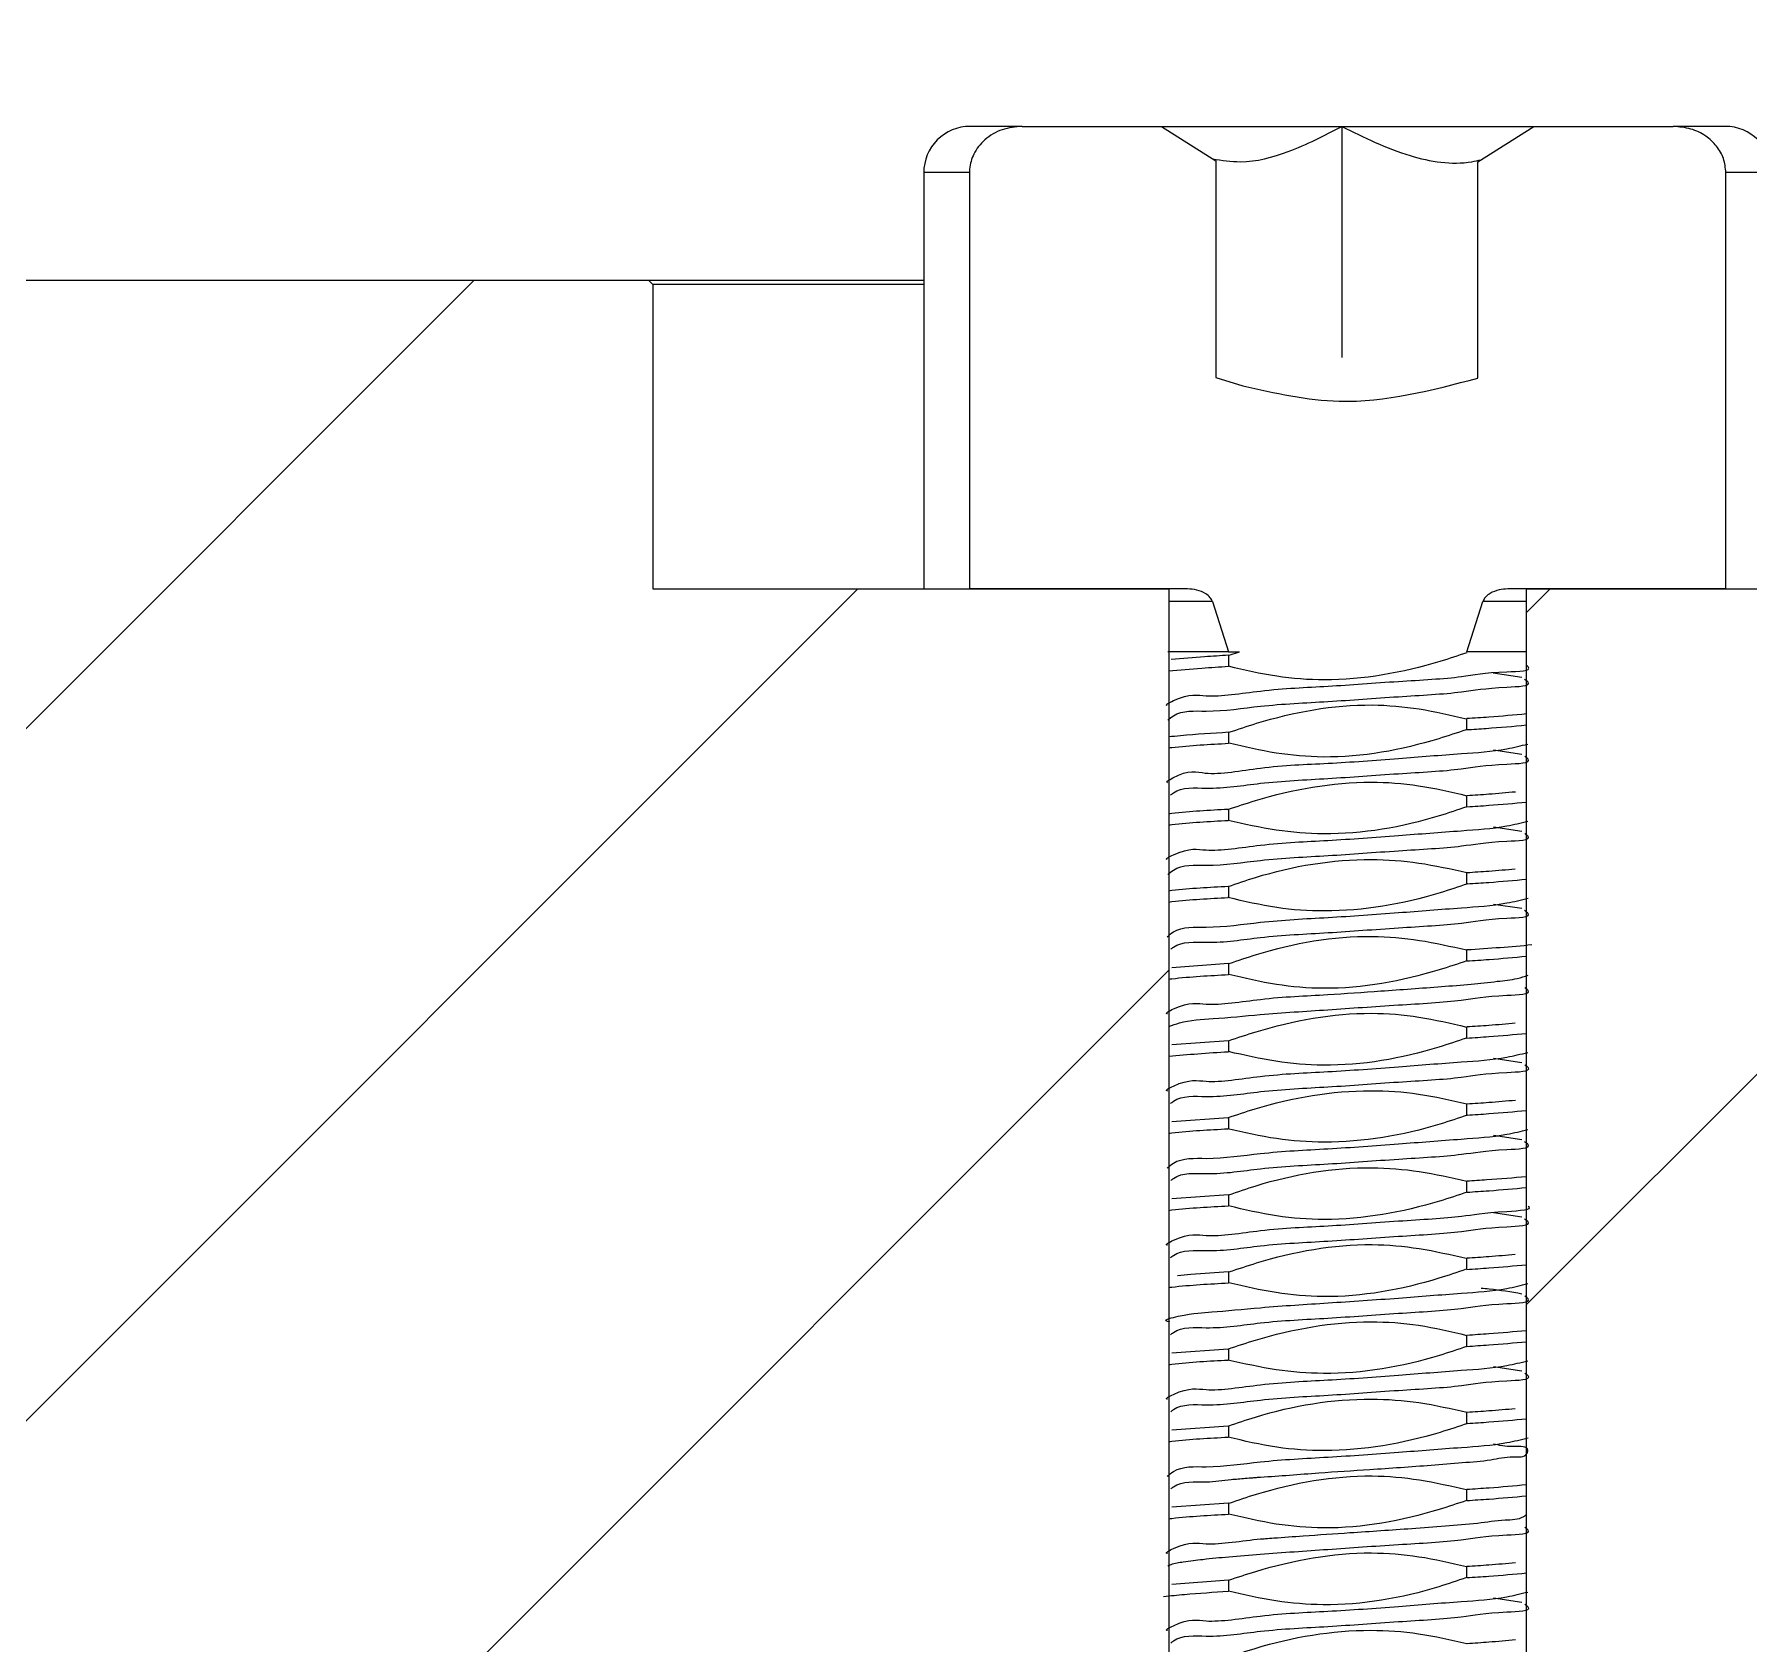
# Model space of a CAD drawing. Header units: millimetres. Extents: x -48 to 1187, y 2 to 839.
# Drawn here: x 642.68 to 653.8, y 134.69 to 145.13 of the extents above; entities that cross this region are included whole.
import ezdxf

# ---------------------------------------------------------------- set-up
doc = ezdxf.new("R2010")
doc.units = ezdxf.units.MM

# ---------------------------------------------------------------- blocks, each defined once
blk = doc.blocks.new('SW_HATCH_5')
at = {"color": 0, "linetype": 'Continuous', "lineweight": 18}
for p, q in [((-19.694, 2.757), (-6.829, 15.622)), ((0, 8.98), (6.642, 15.622)), ((-19.694, -1.733), (-4.339, 13.622)), ((0, 13.47), (0.152, 13.622)), ((-17.848, -4.378), (-2.322, 11.149))]:
    blk.add_line(p, q, dxfattribs=at)

msp = doc.modelspace()

# ---------------------------------------------------------------- linework, layer by layer
at = {"color": 7, "linetype": 'Continuous', "lineweight": 25}
for p, q in [((649.088258, 144.530365), (648.750121, 144.530365)), ((649.088258, 144.530365), (649.992878, 144.530365)), ((649.992878, 144.530365), (650.34523, 144.306086)), ((649.992878, 144.530365), (651.161456, 144.530365)), ((651.161456, 144.530365), (651.161456, 143.030366)), ((651.161456, 144.530365), (652.408743, 144.530365)), ((652.044767, 144.300289), (652.407372, 144.530365)), ((652.407372, 144.530365), (653.311992, 144.530365)), ((653.650129, 144.530365), (653.311992, 144.530365)), ((650.34523, 144.306086), (650.34523, 142.900878)), ((652.044767, 142.897531), (652.044767, 144.300289)), ((648.450131, 144.230366), (648.450131, 141.530366)), ((648.746574, 144.230366), (648.450131, 144.230366)), ((648.746574, 144.230366), (648.746574, 141.530366)), ((653.653705, 141.530366), (653.653705, 144.230366)), ((653.950119, 144.230366), (653.653705, 144.230366)), ((646.66667, 143.530365), (632.667297, 143.530365)), ((646.66667, 143.530365), (646.692598, 143.505366)), ((648.450131, 143.530365), (646.66667, 143.530365)), ((646.692598, 143.505366), (646.692598, 141.530366)), ((648.450131, 143.505366), (646.692598, 143.505366)), ((650.34523, 142.900878), (650.519574, 142.848022)), ((646.692598, 141.530366), (650.039339, 141.530366)), ((650.16129, 141.530366), (648.746574, 141.530366)), ((650.039339, 141.530366), (650.039339, 123.539152)), ((653.653705, 141.530366), (652.238959, 141.530366)), ((652.36094, 125.187147), (652.36094, 141.530366)), ((652.36094, 141.530366), (655.707652, 141.530366)), ((650.32264, 141.44773), (650.039339, 141.44773)), ((650.32264, 141.44773), (650.425995, 141.123364)), ((651.974285, 141.123364), (652.07761, 141.44773)), ((652.36094, 141.44773), (652.07761, 141.44773)), ((650.425995, 141.123364), (650.032634, 141.123364)), ((650.425995, 141.123364), (650.497401, 141.123364)), ((650.425995, 141.100052), (650.425995, 141.028709)), ((650.430584, 141.100281), (650.497401, 141.123364)), ((652.064497, 141.123364), (651.974285, 141.123364)), ((652.361179, 141.123364), (652.064497, 141.123364)), ((652.330542, 140.956426), (652.145022, 140.983906)), ((650.425995, 140.600057), (650.425995, 140.528736)), ((651.974285, 140.617562), (651.974285, 140.688901)), ((652.3309, 140.456999), (652.146423, 140.484181)), ((651.974285, 140.117503), (651.974285, 140.188814)), ((650.425995, 140.100096), (650.425995, 140.02879)), ((652.330691, 139.956999), (652.146453, 139.984117)), ((650.425995, 139.600028), (650.425995, 139.528724)), ((651.974285, 139.617453), (651.974285, 139.688754)), ((652.330393, 139.457155), (652.146602, 139.484093)), ((651.974285, 139.117589), (651.974285, 139.188706)), ((650.427574, 139.100131), (650.059665, 139.073387)), ((650.425995, 139.100031), (650.425995, 139.028677)), ((650.426322, 138.600126), (650.058532, 138.573181)), ((650.425995, 138.600105), (650.425995, 138.528817)), ((651.974285, 138.617317), (651.974285, 138.689013)), ((652.33087, 138.456998), (652.145857, 138.484263)), ((651.974285, 138.117489), (651.974285, 138.188793)), ((650.424385, 138.09996), (650.059217, 138.07327)), ((650.425995, 138.100062), (650.425995, 138.02876)), ((652.330452, 137.957131), (652.146483, 137.984113)), ((650.42677, 137.600034), (650.060052, 137.573287)), ((650.425995, 137.599986), (650.425995, 137.528701)), ((651.974285, 137.617411), (651.974285, 137.688652)), ((652.330572, 137.456456), (652.145201, 137.4839)), ((651.974285, 137.116751), (651.974285, 137.188932)), ((650.425995, 137.100063), (650.425995, 137.028746)), ((650.424803, 136.600017), (650.05883, 136.57327)), ((650.425995, 136.600094), (650.425995, 136.528786)), ((651.974285, 136.617504), (651.974285, 136.688814)), ((652.330661, 136.456998), (652.146423, 136.484113)), ((651.974285, 136.117447), (651.974285, 136.188747)), ((650.425488, 136.09999), (650.059665, 136.073271)), ((650.425995, 136.100024), (650.425995, 136.02872)), ((650.427604, 135.600166), (650.059665, 135.573544)), ((650.425995, 135.600062), (650.425995, 135.528684)), ((651.974285, 135.617591), (651.974285, 135.688743)), ((651.974285, 135.117356), (651.974285, 135.189012)), ((650.426084, 135.100117), (650.058532, 135.073189)), ((650.425995, 135.100109), (650.425995, 135.02882)), ((652.33087, 134.956999), (652.145827, 134.984262))]:
    msp.add_line(p, q, dxfattribs=at)
at = {"color": 7, "linetype": 'Continuous', "lineweight": 18}
msp.add_circle((609.200173, 183.526684), 72.572572, dxfattribs=at)
at = {"color": 7, "linetype": 'Continuous', "lineweight": 25}
for centre, start, end in [((648.750111, 144.230384), 89.9982264, 180.0035523), ((653.650138, 144.230384), 359.9964477, 90.0017736)]:
    msp.add_arc(centre, 0.299981, start, end, dxfattribs=at)
for points, knots in [([(649.088258, 144.530365), (649.044426, 144.526253), (648.956686, 144.518021), (648.844296, 144.451914), (648.771141, 144.358935), (648.747936, 144.27974), (648.746791, 144.23824), (648.746574, 144.230366)], [0, 0, 0, 0, 0.260479215, 0.521405928, 0.752120672, 0.952967091, 1, 1, 1, 1]), ([(650.32413, 144.319517), (650.384034, 144.310448), (650.549408, 144.285413), (650.841732, 144.363878), (651.048496, 144.471545), (651.161456, 144.530365)], [0, 0, 0, 0, 0.2048839089, 0.5656098609, 1, 1, 1, 1]), ([(651.161456, 144.530365), (651.305751, 144.459067), (651.569709, 144.328641), (651.895346, 144.275489), (652.046139, 144.309428), (652.066314, 144.313969)], [0, 0, 0, 0, 0.510885096, 0.934559218, 1, 1, 1, 1]), ([(653.653705, 144.230366), (653.65055, 144.261275), (653.644237, 144.323109), (653.595777, 144.406272), (653.522936, 144.473287), (653.425354, 144.520955), (653.35096, 144.52713), (653.311992, 144.530365)], [0, 0, 0, 0, 0.183503454, 0.367095816, 0.558073005, 0.768519863, 1, 1, 1, 1]), ([(650.519574, 142.848022), (650.728134, 142.800811), (651.236941, 142.685635), (651.744976, 142.818895), (652.044767, 142.897531)], [0, 0, 0, 0, 0.409900261, 1, 1, 1, 1]), ([(650.32264, 141.44773), (650.318458, 141.45671), (650.308764, 141.47753), (650.273345, 141.504833), (650.222884, 141.526017), (650.181686, 141.528926), (650.16129, 141.530366)], [0, 0, 0, 0, 0.1535892837, 0.3560833908, 0.6812165388, 1, 1, 1, 1]), ([(652.238959, 141.530366), (652.219891, 141.529077), (652.180094, 141.526389), (652.131501, 141.50744), (652.09834, 141.482596), (652.083186, 141.463153), (652.078808, 141.451045), (652.07761, 141.44773)], [0, 0, 0, 0, 0.298615245, 0.623247421, 0.798632117, 0.944873929, 1, 1, 1, 1]), ([(650.030101, 140.774288), (650.029818, 140.774352), (650.012679, 140.778224), (650.170128, 140.858809), (650.296784, 140.816786), (650.675111, 140.882287), (651.078669, 140.896332), (651.502641, 140.931458), (651.936297, 140.952798), (652.108713, 140.99384), (652.409381, 140.997448), (652.363967, 141.030126), (652.359867, 141.033076)], [0, 0, 0, 0, 0.000360115, 0.021849373, 0.112138174, 0.260765337, 0.445450932, 0.638258076, 0.809978099, 0.934694347, 0.994104902, 1, 1, 1, 1]), ([(650.427634, 141.100158), (650.375839, 141.096806), (650.251786, 141.088777), (650.127876, 141.078779), (650.055701, 141.072956)], [0, 0, 0, 0, 0.41752233, 1, 1, 1, 1]), ([(651.974285, 141.116486), (651.915822, 141.097005), (651.617471, 140.997591), (651.198632, 140.921978), (650.735164, 140.955783), (650.530854, 141.00417), (650.427127, 141.028735)], [0, 0, 0, 0, 0.117591695, 0.600100784, 0.796974692, 1, 1, 1, 1]), ([(650.034333, 140.679511), (650.045776, 140.689285), (650.112313, 140.746113), (650.336377, 140.72714), (650.658385, 140.779929), (651.0829, 140.798412), (651.502313, 140.831619), (651.932838, 140.854152), (652.11592, 140.892776), (652.411398, 140.899842), (652.357059, 140.936753), (652.347678, 140.943125)], [0, 0, 0, 0, 0.018671706, 0.108562177, 0.256636998, 0.440682812, 0.632887383, 0.804080371, 0.928422827, 0.987643432, 1, 1, 1, 1]), ([(650.039339, 140.999641), (650.110556, 141.005722), (650.239483, 141.01673), (650.368612, 141.025023), (650.426412, 141.028735)], [0, 0, 0, 0, 0.552383274, 1, 1, 1, 1]), ([(650.430107, 140.60028), (650.489508, 140.620256), (650.788665, 140.720864), (651.20824, 140.798859), (651.667622, 140.758421), (651.868579, 140.711959), (651.969844, 140.688546)], [0, 0, 0, 0, 0.120159775, 0.605160498, 0.801033541, 1, 1, 1, 1]), ([(652.36094, 140.719217), (652.279655, 140.711816), (652.150358, 140.700044), (652.020789, 140.691844), (651.972676, 140.688798)], [0, 0, 0, 0, 0.628665225, 1, 1, 1, 1]), ([(650.427485, 140.600153), (650.323101, 140.594054), (650.193506, 140.586481), (650.064446, 140.572777), (650.039339, 140.570112)], [0, 0, 0, 0, 0.8054655791, 1, 1, 1, 1]), ([(651.969964, 140.617231), (651.910575, 140.597222), (651.611454, 140.496443), (651.191961, 140.418762), (650.732669, 140.459257), (650.531763, 140.505589), (650.430376, 140.52897)], [0, 0, 0, 0, 0.1201715732, 0.6052641363, 0.8007974967, 1, 1, 1, 1]), ([(651.972705, 140.617463), (652.015004, 140.62015), (652.144555, 140.628381), (652.273856, 140.639953), (652.36094, 140.647747)], [0, 0, 0, 0, 0.326498969, 1, 1, 1, 1]), ([(650.03177, 140.273067), (650.03165, 140.273092), (650.016258, 140.276323), (650.161823, 140.365294), (650.295804, 140.310738), (650.672631, 140.384244), (651.075427, 140.396452), (651.514908, 140.429078), (651.900175, 140.460561), (652.18266, 140.478144), (652.32401, 140.513046), (652.369196, 140.524204)], [0, 0, 0, 0, 0.000154775, 0.019842994, 0.110198816, 0.262086015, 0.448116509, 0.642363129, 0.815347996, 0.940971182, 1, 1, 1, 1]), ([(650.039339, 140.499545), (650.045945, 140.500337), (650.174812, 140.515779), (650.304517, 140.52248), (650.427574, 140.528837)], [0, 0, 0, 0, 0.051257695, 1, 1, 1, 1]), ([(650.050754, 140.192425), (650.056896, 140.197481), (650.118631, 140.2483), (650.337033, 140.225203), (650.657668, 140.280651), (651.082524, 140.298544), (651.501549, 140.332321), (651.932676, 140.354668), (652.114572, 140.393971), (652.410964, 140.400116), (652.3579, 140.436677), (652.349317, 140.44259)], [0, 0, 0, 0, 0.010021366, 0.100724445, 0.250166885, 0.435968233, 0.629992143, 0.802872621, 0.928493126, 0.988434534, 1, 1, 1, 1]), ([(650.423193, 140.099982), (650.482652, 140.119841), (650.781948, 140.219807), (651.201839, 140.295174), (651.6655, 140.261882), (651.869974, 140.213441), (651.973897, 140.188822)], [0, 0, 0, 0, 0.119340419, 0.600724918, 0.79707031, 1, 1, 1, 1]), ([(651.973868, 140.117478), (652.021275, 140.120479), (652.150446, 140.128658), (652.279348, 140.140384), (652.36094, 140.147807)], [0, 0, 0, 0, 0.367015785, 1, 1, 1, 1]), ([(652.288193, 140.212925), (652.230835, 140.207752), (652.126255, 140.198319), (652.021457, 140.191765), (651.974136, 140.188806)], [0, 0, 0, 0, 0.548456236, 1, 1, 1, 1]), ([(650.424981, 140.100032), (650.302672, 140.093716), (650.173834, 140.087062), (650.045826, 140.07174), (650.039339, 140.070964)], [0, 0, 0, 0, 0.9493292322, 1, 1, 1, 1]), ([(651.973152, 140.117476), (651.91388, 140.097059), (651.615105, 139.994144), (651.193833, 139.922534), (650.731437, 139.959237), (650.527549, 140.005298), (650.423909, 140.028712)], [0, 0, 0, 0, 0.119478909, 0.602252411, 0.797816695, 1, 1, 1, 1]), ([(650.030041, 139.77433), (650.02982, 139.77438), (650.012903, 139.778221), (650.169641, 139.859199), (650.296092, 139.816526), (650.674914, 139.882273), (651.074309, 139.89701), (651.514171, 139.928834), (651.899415, 139.960461), (652.181872, 139.978006), (652.323174, 140.012796), (652.368212, 140.023885)], [0, 0, 0, 0, 0.000284971, 0.021789859, 0.112568294, 0.262155452, 0.448136757, 0.642361117, 0.815409011, 0.941163712, 1, 1, 1, 1]), ([(650.032991, 139.678631), (650.044955, 139.688769), (650.112248, 139.745797), (650.336588, 139.727497), (650.658946, 139.779697), (651.083287, 139.798845), (651.502486, 139.832204), (651.933138, 139.854794), (652.115405, 139.893708), (652.411214, 139.900415), (652.35753, 139.93701), (652.348572, 139.943116)], [0, 0, 0, 0, 0.019448267, 0.109394737, 0.257466271, 0.441464462, 0.633554463, 0.804646889, 0.928907328, 0.988137263, 1, 1, 1, 1]), ([(650.039339, 139.999659), (650.045806, 140.000433), (650.173901, 140.015775), (650.30283, 140.022426), (650.42525, 140.028741)], [0, 0, 0, 0, 0.050480974, 1, 1, 1, 1]), ([(650.424028, 139.599901), (650.483313, 139.620299), (650.782084, 139.723097), (651.203515, 139.793661), (651.666415, 139.759727), (651.870661, 139.71351), (651.974285, 139.690061)], [0, 0, 0, 0, 0.119414753, 0.601800393, 0.797973273, 1, 1, 1, 1]), ([(652.287329, 139.712794), (652.230537, 139.707668), (652.126295, 139.69826), (652.021835, 139.691729), (651.974285, 139.688756)], [0, 0, 0, 0, 0.544805581, 1, 1, 1, 1]), ([(650.425279, 139.599983), (650.30314, 139.593669), (650.174203, 139.587004), (650.046094, 139.571678), (650.039339, 139.57087)], [0, 0, 0, 0, 0.947275854, 1, 1, 1, 1]), ([(651.978815, 139.617657), (651.919404, 139.597615), (651.620287, 139.496711), (651.19964, 139.423934), (650.734482, 139.455726), (650.528464, 139.503951), (650.423312, 139.528565)], [0, 0, 0, 0, 0.119006976, 0.599164651, 0.795414494, 1, 1, 1, 1]), ([(651.975894, 139.617558), (652.022865, 139.620534), (652.15136, 139.628678), (652.279586, 139.640356), (652.36094, 139.647765)], [0, 0, 0, 0, 0.365543403, 1, 1, 1, 1]), ([(650.029326, 139.274529), (650.042446, 139.28574), (650.110768, 139.344118), (650.33629, 139.326618), (650.659575, 139.378147), (651.080098, 139.398274), (651.5137, 139.428525), (651.900184, 139.460496), (652.182842, 139.478075), (652.324643, 139.51307), (652.370268, 139.52433)], [0, 0, 0, 0, 0.021599669, 0.112474341, 0.26204878, 0.447933163, 0.642005436, 0.814863478, 0.940431256, 1, 1, 1, 1]), ([(650.039339, 139.499568), (650.046074, 139.500374), (650.174105, 139.515681), (650.302962, 139.522347), (650.425041, 139.528663)], [0, 0, 0, 0, 0.052601179, 1, 1, 1, 1]), ([(650.052512, 139.193531), (650.058162, 139.198128), (650.11972, 139.248221), (650.337624, 139.224999), (650.658583, 139.280671), (651.083609, 139.298645), (651.502855, 139.332372), (651.933297, 139.355122), (652.116209, 139.393581), (652.411575, 139.401004), (652.356966, 139.437668), (652.34747, 139.444044)], [0, 0, 0, 0, 0.009179858, 0.100022449, 0.249595766, 0.435458946, 0.629492235, 0.802284251, 0.927735388, 0.987432881, 1, 1, 1, 1]), ([(650.430346, 139.100234), (650.489676, 139.120436), (650.788643, 139.222232), (651.208927, 139.297612), (651.66862, 139.257589), (651.869993, 139.211729), (651.971633, 139.188582)], [0, 0, 0, 0, 0.120059936, 0.60498251, 0.800622078, 1, 1, 1, 1]), ([(652.39572, 139.220873), (652.327076, 139.214791), (652.186411, 139.202329), (652.045486, 139.193278), (651.973331, 139.188644)], [0, 0, 0, 0, 0.487996661, 1, 1, 1, 1]), ([(651.97357, 139.117544), (652.021574, 139.120585), (652.150844, 139.128776), (652.279844, 139.140529), (652.36094, 139.147919)], [0, 0, 0, 0, 0.3713460031, 1, 1, 1, 1]), ([(650.039339, 138.999441), (650.046124, 139.000253), (650.174953, 139.015687), (650.304618, 139.022406), (650.427455, 139.028772)], [0, 0, 0, 0, 0.05266037, 1, 1, 1, 1]), ([(651.972318, 139.117297), (651.912861, 139.097456), (651.613567, 138.997582), (651.194358, 138.919085), (650.733863, 138.957665), (650.532073, 139.004983), (650.430078, 139.0289)], [0, 0, 0, 0, 0.119979066, 0.603948466, 0.799813175, 1, 1, 1, 1]), ([(650.031114, 138.774275), (650.030477, 138.774411), (650.012658, 138.778211), (650.16915, 138.858751), (650.297599, 138.817019), (650.674949, 138.882049), (651.037404, 138.894907), (651.432593, 138.92415), (651.741918, 138.945551), (651.99416, 138.96595), (652.157698, 138.983972), (652.282527, 138.996431), (652.3474, 139.016883), (652.370566, 139.024187)], [0, 0, 0, 0, 0.000801068, 0.022419843, 0.113270443, 0.262773154, 0.447376352, 0.593396232, 0.760314716, 0.841779969, 0.913917371, 0.969259828, 1, 1, 1, 1]), ([(650.040561, 138.692083), (650.063058, 138.70038), (650.154513, 138.734109), (650.357098, 138.742273), (650.675807, 138.775936), (651.081247, 138.800205), (651.501639, 138.831755), (651.932387, 138.854662), (652.114961, 138.893665), (652.411151, 138.900122), (652.357505, 138.936893), (652.348572, 138.943016)], [0, 0, 0, 0, 0.030219448, 0.122849977, 0.252539492, 0.437591923, 0.630923575, 0.80319434, 0.928376528, 0.988073929, 1, 1, 1, 1]), ([(650.426889, 138.600169), (650.486347, 138.619987), (650.785653, 138.719748), (651.204942, 138.797822), (651.666111, 138.760418), (651.868444, 138.712761), (651.970798, 138.688653)], [0, 0, 0, 0, 0.1198374499, 0.6032425135, 0.7992917729, 1, 1, 1, 1]), ([(652.287865, 138.713106), (652.230636, 138.707945), (652.125789, 138.698489), (652.020722, 138.691918), (651.973003, 138.688933)], [0, 0, 0, 0, 0.545825235, 1, 1, 1, 1]), ([(651.970351, 138.617314), (651.911043, 138.597046), (651.612146, 138.494896), (651.191567, 138.420493), (650.731415, 138.459946), (650.529593, 138.505751), (650.427634, 138.528892)], [0, 0, 0, 0, 0.119951331, 0.604525381, 0.800209222, 1, 1, 1, 1]), ([(651.972854, 138.617227), (652.02064, 138.620247), (652.150149, 138.628431), (652.279387, 138.640182), (652.36094, 138.647597)], [0, 0, 0, 0, 0.368973586, 1, 1, 1, 1]), ([(650.032276, 138.273635), (650.031274, 138.27384), (650.012927, 138.277589), (650.166898, 138.358682), (650.297839, 138.316711), (650.674183, 138.382199), (651.074612, 138.397156), (651.514285, 138.429005), (651.899623, 138.460683), (652.181959, 138.478226), (652.323133, 138.512989), (652.368063, 138.524053)], [0, 0, 0, 0, 0.001240995, 0.022707644, 0.113407578, 0.262874557, 0.448739528, 0.642826574, 0.815743209, 0.941358743, 1, 1, 1, 1]), ([(650.039339, 138.499591), (650.102124, 138.505095), (650.231091, 138.516401), (650.36029, 138.524632), (650.426591, 138.528855)], [0, 0, 0, 0, 0.486832902, 1, 1, 1, 1]), ([(650.05123, 138.192748), (650.057277, 138.197688), (650.119119, 138.248216), (650.337294, 138.225251), (650.658104, 138.28062), (651.082928, 138.298553), (651.501856, 138.332316), (651.932966, 138.354663), (652.11456, 138.393986), (652.410873, 138.400087), (652.358065, 138.436536), (652.349615, 138.442367)], [0, 0, 0, 0, 0.009842074, 0.100657715, 0.250199976, 0.436066038, 0.630145445, 0.803034985, 0.92867007, 0.988587299, 1, 1, 1, 1]), ([(650.421554, 138.099836), (650.480921, 138.119975), (650.779923, 138.221407), (651.200843, 138.293325), (651.664947, 138.261486), (651.870068, 138.214025), (651.974285, 138.189911)], [0, 0, 0, 0, 0.119206356, 0.600383563, 0.796963767, 1, 1, 1, 1]), ([(652.288044, 138.212896), (652.230825, 138.207733), (652.126355, 138.198307), (652.021666, 138.191757), (651.974315, 138.188795)], [0, 0, 0, 0, 0.547699478, 1, 1, 1, 1]), ([(651.975358, 138.117558), (652.022328, 138.120535), (652.151002, 138.128691), (652.279407, 138.140378), (652.36094, 138.147799)], [0, 0, 0, 0, 0.365035381, 1, 1, 1, 1]), ([(650.039339, 137.999614), (650.045935, 138.000404), (650.173735, 138.015711), (650.302364, 138.022355), (650.424356, 138.028655)], [0, 0, 0, 0, 0.0516081962, 1, 1, 1, 1]), ([(651.977265, 138.117646), (651.917957, 138.097301), (651.619147, 137.994797), (651.197783, 137.924131), (650.732869, 137.957307), (650.526785, 138.004441), (650.421435, 138.028535)], [0, 0, 0, 0, 0.118988694, 0.599501098, 0.795265728, 1, 1, 1, 1]), ([(650.029385, 137.774542), (650.042436, 137.785747), (650.110534, 137.844217), (650.336042, 137.826551), (650.659111, 137.878181), (651.079599, 137.898266), (651.513201, 137.928532), (651.899778, 137.960499), (652.182315, 137.978059), (652.323976, 138.012962), (652.369404, 138.024155)], [0, 0, 0, 0, 0.021534795, 0.112369677, 0.26195151, 0.447869764, 0.642016835, 0.814991802, 0.94067069, 1, 1, 1, 1]), ([(650.053019, 137.693889), (650.058553, 137.698367), (650.120159, 137.748209), (650.337873, 137.72502), (650.658959, 137.780659), (651.083933, 137.79863), (651.503089, 137.832351), (651.933442, 137.855077), (652.116225, 137.893578), (652.411524, 137.900936), (652.357048, 137.93758), (652.347619, 137.943923)], [0, 0, 0, 0, 0.008976137, 0.099924421, 0.249573972, 0.43548822, 0.629537788, 0.802338902, 0.927795608, 0.987501567, 1, 1, 1, 1]), ([(650.42814, 137.600088), (650.487424, 137.620475), (650.786232, 137.723229), (651.207344, 137.795592), (651.668647, 137.757957), (651.871532, 137.712168), (651.974285, 137.688978)], [0, 0, 0, 0, 0.119719452, 0.603422674, 0.799148158, 1, 1, 1, 1]), ([(652.36094, 137.717185), (652.274954, 137.710205), (652.146136, 137.699748), (652.017166, 137.691421), (651.974285, 137.688652)], [0, 0, 0, 0, 0.667510521, 1, 1, 1, 1]), ([(651.976013, 137.617469), (651.916544, 137.597643), (651.617217, 137.497853), (651.197569, 137.421507), (650.734667, 137.455959), (650.530875, 137.50424), (650.427455, 137.528742)], [0, 0, 0, 0, 0.119503665, 0.601497695, 0.797767857, 1, 1, 1, 1]), ([(651.974881, 137.617452), (652.022388, 137.620461), (652.151221, 137.628619), (652.279785, 137.640331), (652.36094, 137.647724)], [0, 0, 0, 0, 0.368749679, 1, 1, 1, 1]), ([(650.030607, 137.274172), (650.030139, 137.274273), (650.012606, 137.278045), (650.169671, 137.358778), (650.297303, 137.316819), (650.675048, 137.382215), (651.079561, 137.396612), (651.500746, 137.430441), (651.942859, 137.455739), (652.095978, 137.487762), (652.413118, 137.503434), (652.370994, 137.524492), (652.370984, 137.524497)], [0, 0, 0, 0, 0.000594135, 0.022234757, 0.113071138, 0.262563333, 0.448317828, 0.642227126, 0.814917593, 0.940301034, 0.999985917, 1, 1, 1, 1]), ([(650.039339, 137.499543), (650.046143, 137.500357), (650.174657, 137.515732), (650.304003, 137.52241), (650.426501, 137.528734)], [0, 0, 0, 0, 0.052944332, 1, 1, 1, 1]), ([(650.051618, 137.193015), (650.057489, 137.197836), (650.119014, 137.248362), (650.337221, 137.225045), (650.65788, 137.28078), (651.08287, 137.298163), (651.502129, 137.33172), (651.932792, 137.35415), (652.115761, 137.392869), (652.411319, 137.399819), (652.357143, 137.436704), (652.347857, 137.443026)], [0, 0, 0, 0, 0.009569509, 0.100277949, 0.249729013, 0.435476779, 0.629497592, 0.802322145, 0.927843841, 0.987632168, 1, 1, 1, 1]), ([(650.429809, 137.100274), (650.489221, 137.120219), (650.788404, 137.220661), (651.207707, 137.29889), (651.667188, 137.25868), (651.868207, 137.212077), (651.969695, 137.188548)], [0, 0, 0, 0, 0.120148358, 0.60503696, 0.800594704, 1, 1, 1, 1]), ([(652.286881, 137.212938), (652.230219, 137.207826), (652.12557, 137.198384), (652.020703, 137.191831), (651.972616, 137.188826)], [0, 0, 0, 0, 0.541456121, 1, 1, 1, 1]), ([(651.972676, 137.116648), (652.020759, 137.119676), (652.150329, 137.127836), (652.279626, 137.139592), (652.36094, 137.146985)], [0, 0, 0, 0, 0.371103355, 1, 1, 1, 1]), ([(650.039339, 136.999568), (650.045915, 137.000355), (650.174764, 137.015784), (650.304448, 137.022485), (650.427515, 137.028843)], [0, 0, 0, 0, 0.051033977, 1, 1, 1, 1]), ([(650.427366, 137.100153), (650.346035, 137.095149), (650.235711, 137.088361), (650.12566, 137.07814), (650.096739, 137.075454)], [0, 0, 0, 0, 0.737195253, 1, 1, 1, 1]), ([(651.969785, 137.117231), (651.910408, 137.097188), (651.611316, 136.996224), (651.191702, 136.9189), (650.73244, 136.959439), (650.531538, 137.005653), (650.430167, 137.028972)], [0, 0, 0, 0, 0.12017103, 0.605318581, 0.800853712, 1, 1, 1, 1]), ([(650.046969, 136.774162), (650.036737, 136.77695), (649.99342, 136.788755), (650.191502, 136.833819), (650.326549, 136.839104), (650.685883, 136.874951), (651.075531, 136.899581), (651.514858, 136.928347), (651.90016, 136.960731), (652.182589, 136.978151), (652.32389, 137.013045), (652.369017, 137.024188)], [0, 0, 0, 0, 0.010893058, 0.046119412, 0.138103025, 0.270440934, 0.454394012, 0.646445899, 0.817487297, 0.941711434, 1, 1, 1, 1]), ([(650.050903, 136.692539), (650.057006, 136.697554), (650.11874, 136.748281), (650.33706, 136.725211), (650.657714, 136.780643), (651.082561, 136.798549), (651.501569, 136.832321), (651.932686, 136.854664), (652.114567, 136.893983), (652.41095, 136.900099), (652.357917, 136.936669), (652.349347, 136.942578)], [0, 0, 0, 0, 0.00995301, 0.10066463, 0.250133792, 0.435940238, 0.629982515, 0.802866815, 0.928499188, 0.988446279, 1, 1, 1, 1]), ([(652.3309, 136.956999), (652.260413, 136.969065), (652.172815, 136.984059), (652.084317, 136.991413), (652.06703, 136.992849)], [0, 0, 0, 0, 0.804665534, 1, 1, 1, 1]), ([(650.422716, 136.599952), (650.482164, 136.619836), (650.781431, 136.719932), (651.201443, 136.794778), (651.665399, 136.761991), (651.870153, 136.713545), (651.974285, 136.688907)], [0, 0, 0, 0, 0.119270632, 0.6004244703, 0.7967891222, 1, 1, 1, 1]), ([(652.36094, 136.719119), (652.279348, 136.711695), (652.150585, 136.699979), (652.021554, 136.691807), (651.974285, 136.688814)], [0, 0, 0, 0, 0.633666614, 1, 1, 1, 1]), ([(651.973719, 136.617502), (651.914446, 136.597076), (651.615681, 136.494118), (651.194346, 136.422827), (650.731544, 136.459028), (650.527288, 136.50519), (650.423342, 136.528682)], [0, 0, 0, 0, 0.1193972281, 0.6018226458, 0.7973685673, 1, 1, 1, 1]), ([(651.974076, 136.617491), (652.021414, 136.620489), (652.150516, 136.628664), (652.279348, 136.640384), (652.36094, 136.647807)], [0, 0, 0, 0, 0.3666748438, 1, 1, 1, 1]), ([(650.031591, 136.273984), (650.030826, 136.274143), (650.012883, 136.277872), (650.167833, 136.358941), (650.297333, 136.316698), (650.674447, 136.382201), (651.074482, 136.397031), (651.514144, 136.428833), (651.899413, 136.460454), (652.18195, 136.478026), (652.323343, 136.512832), (652.36848, 136.523943)], [0, 0, 0, 0, 0.0009564063, 0.0224443619, 0.1131637333, 0.2626331112, 0.4484680073, 0.6425268646, 0.8154385051, 0.9410816131, 1, 1, 1, 1]), ([(650.039339, 136.499654), (650.045816, 136.500431), (650.173841, 136.515772), (650.3027, 136.522417), (650.425041, 136.528727)], [0, 0, 0, 0, 0.050586141, 1, 1, 1, 1]), ([(650.052363, 136.193581), (650.058091, 136.198223), (650.119824, 136.248256), (650.337621, 136.225188), (650.658598, 136.280637), (651.083502, 136.298553), (651.502447, 136.332282), (651.933437, 136.354748), (652.114985, 136.393783), (652.411053, 136.400311), (652.357986, 136.436594), (652.349407, 136.44246)], [0, 0, 0, 0, 0.009301346, 0.100244801, 0.249916408, 0.43590287, 0.630081196, 0.803009942, 0.928613108, 0.988458482, 1, 1, 1, 1]), ([(650.424594, 136.099921), (650.483868, 136.120337), (650.782624, 136.223239), (651.204074, 136.293846), (651.666744, 136.259442), (651.870796, 136.213346), (651.974285, 136.189967)], [0, 0, 0, 0, 0.1194495565, 0.6020555381, 0.7981761349, 1, 1, 1, 1]), ([(652.28718, 136.212775), (652.230467, 136.207657), (652.126275, 136.198252), (652.021865, 136.191724), (651.974285, 136.188749)], [0, 0, 0, 0, 0.544302994, 1, 1, 1, 1]), ([(651.975864, 136.117548), (652.022875, 136.120527), (652.15138, 136.128672), (652.279616, 136.140351), (652.36094, 136.147758)], [0, 0, 0, 0, 0.365824616, 1, 1, 1, 1]), ([(650.039339, 135.999562), (650.046094, 136.00037), (650.174183, 136.015687), (650.303101, 136.022354), (650.42522, 136.02867)], [0, 0, 0, 0, 0.052732013, 1, 1, 1, 1]), ([(651.978666, 136.117641), (651.919253, 136.097643), (651.620099, 135.996952), (651.199599, 135.923737), (650.734619, 135.95559), (650.528818, 136.003929), (650.423849, 136.028584)], [0, 0, 0, 0, 0.119033892, 0.599354664, 0.795649086, 1, 1, 1, 1]), ([(650.029356, 135.774577), (650.042477, 135.785771), (650.110836, 135.844085), (650.336312, 135.82664), (650.659641, 135.878138), (651.080175, 135.898275), (651.51379, 135.928525), (651.900264, 135.960492), (652.183116, 135.978096), (652.325101, 136.013165), (652.370924, 136.024482)], [0, 0, 0, 0, 0.02158201, 0.112432946, 0.261980969, 0.447829463, 0.641851169, 0.814664202, 0.940186727, 1, 1, 1, 1]), ([(650.052393, 135.693444), (650.058077, 135.698084), (650.119619, 135.748322), (650.269064, 135.728075), (650.420074, 135.753143), (650.521515, 135.760382), (650.576638, 135.764963), (650.605285, 135.767217), (650.619849, 135.768347), (650.62719, 135.768923), (650.630866, 135.769204), (650.632713, 135.769355), (650.633638, 135.769416), (650.634074, 135.769457), (650.760519, 135.777031), (650.996814, 135.796546), (651.365851, 135.820487), (651.6772, 135.841093), (651.936802, 135.864375), (652.120059, 135.874573), (652.24654, 135.908706), (652.356874, 135.89439), (652.380501, 135.973369), (652.247149, 135.961534), (652.182586, 135.975727), (652.145231, 135.983938)], [0, 0, 0, 0, 0.008481241, 0.091816616, 0.154799875, 0.190683651, 0.209564484, 0.219223842, 0.224116906, 0.226563437, 0.227792494, 0.228407022, 0.228719995, 0.228870775, 0.228917105, 0.376118261, 0.504681736, 0.659535198, 0.738202502, 0.810057404, 0.867583436, 0.902534443, 0.911514003, 0.94880291, 1, 1, 1, 1]), ([(650.430495, 135.600248), (650.489837, 135.620415), (650.788832, 135.722024), (651.208959, 135.797888), (651.668473, 135.757652), (651.869667, 135.711736), (651.971185, 135.688567)], [0, 0, 0, 0, 0.120103954, 0.6051458592, 0.8007651633, 1, 1, 1, 1]), ([(652.36094, 135.719053), (652.279814, 135.711665), (652.150676, 135.699903), (652.021266, 135.691716), (651.973152, 135.688672)], [0, 0, 0, 0, 0.628209008, 1, 1, 1, 1]), ([(651.971782, 135.617277), (651.912345, 135.597417), (651.613091, 135.497426), (651.193914, 135.418871), (650.733712, 135.457954), (650.532148, 135.505095), (650.430286, 135.528918)], [0, 0, 0, 0, 0.120010814, 0.604241455, 0.800001785, 1, 1, 1, 1]), ([(651.973361, 135.617534), (652.021435, 135.620579), (652.150775, 135.628771), (652.279844, 135.640531), (652.36094, 135.647919)], [0, 0, 0, 0, 0.371684037, 1, 1, 1, 1]), ([(650.031323, 135.274265), (650.030611, 135.274413), (650.012654, 135.278155), (650.168962, 135.358906), (650.296164, 135.315656), (650.528408, 135.360698), (650.674124, 135.371183), (650.766618, 135.37821), (650.949347, 135.391071), (651.24748, 135.411367), (651.555144, 135.431591), (651.830781, 135.453445), (652.034415, 135.467218), (652.199447, 135.49518), (652.314635, 135.492483), (652.353254, 135.520773), (652.358705, 135.524766)], [0, 0, 0, 0, 0.000894651, 0.022593752, 0.113828635, 0.263938543, 0.277270484, 0.300925184, 0.381827185, 0.510682697, 0.681346704, 0.774158692, 0.863325196, 0.93946336, 0.991455512, 1, 1, 1, 1]), ([(650.039339, 135.499449), (650.046124, 135.500261), (650.174984, 135.515686), (650.304678, 135.522412), (650.427544, 135.528784)], [0, 0, 0, 0, 0.0526477204, 1, 1, 1, 1]), ([(650.033438, 135.192368), (650.040288, 135.196181), (650.070966, 135.213255), (650.150103, 135.220168), (650.27361, 135.239293), (650.440838, 135.253782), (650.710568, 135.276354), (651.081098, 135.300826), (651.501626, 135.331649), (651.932369, 135.354704), (652.114867, 135.393755), (652.411083, 135.400108), (652.357557, 135.436875), (652.348692, 135.442965)], [0, 0, 0, 0, 0.009833056, 0.044038113, 0.09750001, 0.168617558, 0.254813151, 0.439330421, 0.632089661, 0.803850331, 0.928649294, 0.988181701, 1, 1, 1, 1]), ([(650.426293, 135.100143), (650.485752, 135.119955), (650.785068, 135.21969), (651.204415, 135.297444), (651.665966, 135.260704), (651.868607, 135.212885), (651.971185, 135.188678)], [0, 0, 0, 0, 0.119758645, 0.602862664, 0.798966088, 1, 1, 1, 1]), ([(651.972974, 135.117272), (652.02066, 135.120287), (652.150129, 135.128472), (652.279328, 135.140218), (652.36094, 135.147639)], [0, 0, 0, 0, 0.3683194629, 1, 1, 1, 1]), ([(652.287954, 135.213114), (652.230686, 135.207948), (652.125858, 135.198492), (652.020811, 135.191922), (651.973152, 135.188941)], [0, 0, 0, 0, 0.546307394, 1, 1, 1, 1]), ([(650.005961, 134.995714), (650.051125, 135.000294), (650.191002, 135.014481), (650.33135, 135.023046), (650.426382, 135.028845)], [0, 0, 0, 0, 0.322881858, 1, 1, 1, 1]), ([(651.970679, 135.117337), (651.911382, 135.097036), (651.612508, 134.994713), (651.191779, 134.920818), (650.731329, 134.95991), (650.529235, 135.005712), (650.427068, 135.028867)], [0, 0, 0, 0, 0.119882441, 0.604246904, 0.799928494, 1, 1, 1, 1]), ([(650.032068, 134.773686), (650.031141, 134.773875), (650.012929, 134.777581), (650.167064, 134.858817), (650.297575, 134.816608), (650.674068, 134.882227), (651.074383, 134.897137), (651.514092, 134.929), (651.899473, 134.960675), (652.181838, 134.978217), (652.323024, 135.012971), (652.367944, 135.024028)], [0, 0, 0, 0, 0.001150061, 0.022609317, 0.113284409, 0.262747134, 0.448613099, 0.642740015, 0.81570611, 0.941364364, 1, 1, 1, 1]), ([(650.051886, 134.693235), (650.057729, 134.698001), (650.119402, 134.748303), (650.337379, 134.725165), (650.65816, 134.780655), (651.083002, 134.798542), (651.501936, 134.832316), (651.933023, 134.854677), (652.114633, 134.893941), (652.410949, 134.90014), (652.358044, 134.936554), (652.349556, 134.942396)], [0, 0, 0, 0, 0.0095093951, 0.1003645673, 0.2499514703, 0.435885627, 0.6300103887, 0.8029640856, 0.9286115926, 0.9885467952, 1, 1, 1, 1]), ([(650.421733, 134.599836), (650.481097, 134.620028), (650.780059, 134.721715), (651.201103, 134.793269), (651.665071, 134.761245), (651.870121, 134.71401), (651.974285, 134.690015)], [0, 0, 0, 0, 0.119250043, 0.600545621, 0.797081033, 1, 1, 1, 1]), ([(652.287954, 134.712882), (652.230786, 134.707724), (652.126345, 134.698301), (652.021686, 134.691754), (651.974315, 134.688791)], [0, 0, 0, 0, 0.547380432, 1, 1, 1, 1])]:
    msp.add_open_spline(points, degree=3, knots=knots, dxfattribs=at)

# ---------------------------------------------------------------- block references
at = {"color": 7, "linetype": 'Continuous', "lineweight": 18}
msp.add_blockref('SW_HATCH_5', (652.36094, 127.908351), dxfattribs=at)

doc.saveas('drawing.dxf')
